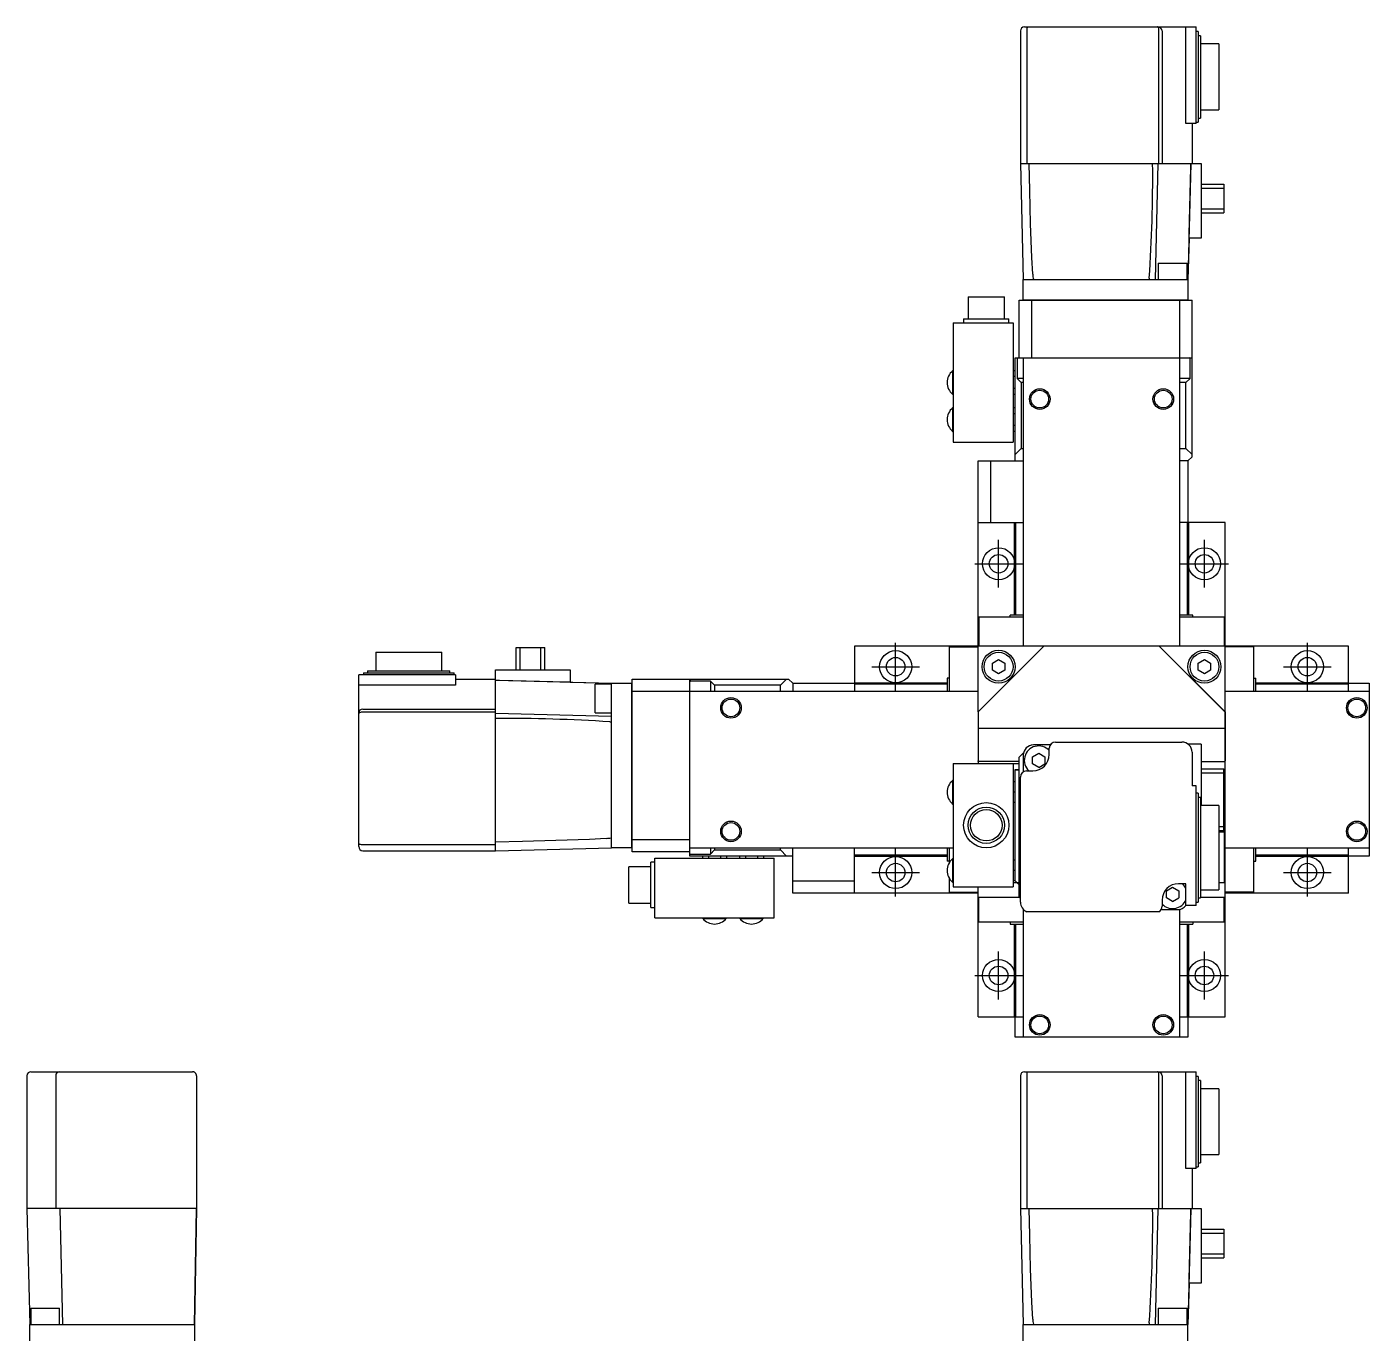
# Model space of a CAD drawing. Extents: x 0 to 1008, y -8 to 839.
# Drawn here: x 173.7 to 499.7, y 521.7 to 839 of the extents above; entities that cross this region are included whole.
import ezdxf

# ---------------------------------------------------------------- set-up
doc = ezdxf.new("R2010")
doc.units = 0
doc.header["$LTSCALE"] = 0.5
doc.linetypes.add('CENTER', pattern=[50.8, 31.75, -6.35, 6.35, -6.35])
doc.layers.add('MSM_CENTER', color=1, linetype='CENTER')
doc.layers.add('MSM_CONTINUOUS', color=7, linetype='CONTINUOUS')

msp = doc.modelspace()

# ---------------------------------------------------------------- linework, layer by layer
at = {"layer": 'MSM_CENTER'}
for p, q in [((409.72, 702.78), (409.72, 714.38)), ((459.72, 702.78), (459.72, 714.38)), ((403.92, 708.58), (415.52, 708.58)), ((453.92, 708.58), (465.52, 708.58)), ((384.72, 677.78), (384.72, 689.38)), ((484.72, 677.78), (484.72, 689.38)), ((378.92, 683.58), (390.52, 683.58)), ((478.92, 683.58), (490.52, 683.58)), ((384.72, 627.78), (384.72, 639.38)), ((484.72, 627.78), (484.72, 639.38)), ((378.92, 633.58), (390.52, 633.58)), ((478.92, 633.58), (490.52, 633.58)), ((409.72, 602.78), (409.72, 614.38)), ((459.72, 602.78), (459.72, 614.38)), ((403.92, 608.58), (415.52, 608.58)), ((453.92, 608.58), (465.52, 608.58))]:
    msp.add_line(p, q, dxfattribs=at)
at = {"layer": 'MSM_CONTINUOUS'}
for p, q in [((415.02, 837.98), (415.02, 805.78)), ((416.02, 838.98), (457.72, 838.98)), ((416.54, 837.98), (416.54, 805.78)), ((416.64, 838.82), (416.68, 838.91)), ((416.68, 838.91), (416.76, 838.98)), ((416.76, 838.98), (416.77, 838.98)), ((448.41, 838.96), (448.32, 838.98)), ((448.49, 838.89), (448.41, 838.96)), ((448.55, 838.79), (448.49, 838.89)), ((448.67, 805.78), (448.67, 837.98)), ((449.42, 837.98), (449.42, 805.78)), ((455.22, 815.48), (455.22, 838.98)), ((457.72, 815.48), (457.72, 838.98)), ((458.22, 837.83), (457.72, 837.83)), ((458.22, 837.83), (458.22, 815.84)), ((458.72, 836.83), (458.22, 836.83)), ((458.72, 836.83), (458.72, 816.84)), ((463.22, 834.83), (458.72, 834.83)), ((463.22, 834.83), (463.22, 818.84)), ((458.72, 818.84), (463.22, 818.84)), ((457.72, 815.48), (455.22, 815.48)), ((456.72, 815.48), (456.72, 805.78)), ((457.72, 815.84), (458.22, 815.84)), ((458.22, 816.84), (458.72, 816.84)), ((415.02, 805.78), (415.72, 777.58)), ((415.02, 805.78), (458.92, 805.78)), ((417.27, 799.23), (417.11, 805.78)), ((448.42, 805.78), (447.72, 777.58)), ((456.42, 805.78), (455.72, 777.58)), ((456.4, 804.78), (456.42, 805.78)), ((458.92, 805.78), (458.92, 787.63)), ((456, 788.63), (456.4, 804.78)), ((417.49, 791.1), (417.27, 799.23)), ((458.92, 800.78), (464.42, 800.78)), ((458.92, 799.78), (464.42, 799.78)), ((464.42, 800.78), (464.42, 793.78)), ((458.92, 794.78), (464.42, 794.78)), ((458.92, 793.78), (464.42, 793.78)), ((417.77, 782.97), (417.49, 791.1)), ((455.97, 787.63), (455.72, 777.58)), ((455.97, 787.63), (456, 788.63)), ((458.92, 787.63), (455.97, 787.63)), ((418, 778.91), (417.77, 782.97)), ((448.49, 781.58), (455.49, 781.58)), ((448.49, 781.58), (448.49, 777.58)), ((455.49, 777.58), (455.49, 781.58)), ((415.72, 777.58), (455.72, 777.58)), ((415.72, 772.68), (415.72, 777.58)), ((418.22, 777.58), (418.16, 777.68)), ((446.24, 777.6), (446.22, 777.58)), ((446.27, 777.7), (446.24, 777.6)), ((446.3, 777.85), (446.27, 777.7)), ((446.31, 777.98), (446.3, 777.85)), ((455.72, 777.58), (455.72, 772.68)), ((402.3, 773.38), (411.15, 773.38)), ((402.3, 773.38), (402.3, 768.08)), ((411.15, 768.08), (411.15, 773.38)), ((415.72, 772.68), (455.72, 772.68)), ((415.72, 772.68), (415.82, 772.58)), ((455.62, 772.58), (455.72, 772.68)), ((414.72, 758.58), (414.72, 772.58)), ((414.72, 772.58), (456.72, 772.58)), ((417.72, 772.58), (417.72, 758.58)), ((453.72, 688.58), (453.72, 772.58)), ((456.72, 758.58), (456.72, 772.58)), ((398.72, 767.08), (398.72, 738.08)), ((398.72, 767.08), (413.22, 767.08)), ((401.22, 768.08), (412.22, 768.08)), ((401.22, 768.08), (401.22, 767.08)), ((412.22, 767.08), (412.22, 768.08)), ((413.22, 767.08), (413.22, 738.08)), ((413.72, 733.58), (413.72, 758.58)), ((413.72, 758.58), (456.72, 758.58)), ((414.22, 758.58), (414.22, 753.58)), ((415.72, 758.58), (415.72, 688.58)), ((456.22, 758.48), (456.08, 758.58)), ((456.22, 753.58), (456.22, 758.48)), ((456.72, 758.48), (456.22, 758.48)), ((456.62, 758.58), (456.72, 758.48)), ((456.72, 734.58), (456.72, 758.48)), ((398.72, 755.43), (398.56, 755.43)), ((398.56, 755.43), (398.56, 749.73)), ((413.72, 755.47), (413.22, 755.47)), ((413.72, 754.02), (413.22, 754.02)), ((414.22, 753.58), (415.22, 752.58)), ((415.72, 753.58), (414.22, 753.58)), ((456.22, 753.58), (453.72, 753.58)), ((455.22, 752.58), (456.22, 753.58)), ((413.72, 751.14), (413.22, 751.14)), ((415.22, 752.58), (415.22, 736.58)), ((415.72, 752.58), (415.22, 752.58)), ((455.22, 752.58), (453.72, 752.58)), ((455.22, 736.58), (455.22, 752.58)), ((398.56, 749.73), (398.72, 749.73)), ((413.72, 749.69), (413.22, 749.69)), ((398.72, 746.43), (398.56, 746.43)), ((398.56, 746.43), (398.56, 740.73)), ((413.72, 746.47), (413.22, 746.47)), ((413.72, 745.02), (413.22, 745.02)), ((398.56, 740.73), (398.72, 740.73)), ((413.72, 742.14), (413.22, 742.14)), ((413.72, 740.69), (413.22, 740.69)), ((398.72, 738.08), (413.22, 738.08)), ((404.72, 718.68), (404.72, 733.58)), ((404.72, 733.58), (415.72, 733.58)), ((407.72, 733.58), (407.72, 718.58)), ((413.72, 735.08), (415.22, 736.58)), ((415.22, 736.58), (415.72, 736.58)), ((453.72, 736.58), (455.22, 736.58)), ((455.72, 733.58), (453.72, 733.58)), ((455.22, 736.58), (456.72, 735.08)), ((455.72, 733.58), (456.72, 734.58)), ((455.72, 733.58), (455.72, 718.68)), ((404.72, 718.68), (404.82, 718.58)), ((404.72, 718.58), (415.72, 718.58)), ((404.72, 672.58), (404.72, 718.58)), ((413.62, 696.08), (413.62, 718.58)), ((413.92, 696.08), (413.92, 718.58)), ((464.72, 718.58), (453.72, 718.58)), ((455.52, 718.58), (455.52, 696.08)), ((455.62, 718.58), (455.72, 718.68)), ((455.82, 718.58), (455.82, 696.08)), ((464.72, 598.58), (464.72, 718.58)), ((404.92, 695.58), (404.92, 688.58)), ((415.72, 695.58), (404.92, 695.58)), ((412.52, 695.58), (412.52, 696.08)), ((415.72, 696.08), (412.52, 696.08)), ((456.92, 696.08), (453.72, 696.08)), ((464.52, 695.58), (453.72, 695.58)), ((456.92, 695.58), (456.92, 696.08)), ((464.52, 695.58), (464.52, 688.58)), ((292.52, 688.28), (299.52, 688.28)), ((292.52, 682.78), (292.52, 688.28)), ((293.52, 682.78), (293.52, 688.28)), ((298.52, 682.78), (298.52, 688.28)), ((299.52, 682.78), (299.52, 688.28)), ((494.72, 688.58), (374.72, 688.58)), ((374.72, 688.58), (374.72, 677.58)), ((397.72, 688.38), (404.72, 688.38)), ((397.72, 688.38), (397.72, 677.58)), ((404.72, 672.58), (420.72, 688.58)), ((448.72, 688.58), (464.72, 672.58)), ((448.82, 688.48), (448.72, 688.58)), ((448.82, 688.48), (464.62, 672.68)), ((471.72, 688.38), (464.72, 688.38)), ((471.72, 677.58), (471.72, 688.38)), ((494.72, 677.58), (494.72, 688.58)), ((258.47, 687.08), (274.46, 687.08)), ((258.47, 687.08), (258.47, 682.58)), ((274.46, 682.58), (274.46, 687.08)), ((408.22, 684.45), (409.72, 685.31)), ((409.72, 685.31), (411.22, 684.45)), ((458.22, 684.45), (459.72, 685.31)), ((459.72, 685.31), (461.22, 684.45)), ((254.32, 639.88), (254.32, 681.58)), ((277.82, 681.58), (254.32, 681.58)), ((255.47, 682.08), (277.46, 682.08)), ((255.47, 682.08), (255.47, 681.58)), ((256.47, 682.58), (276.46, 682.58)), ((256.47, 682.58), (256.47, 682.08)), ((276.46, 682.08), (276.46, 682.58)), ((277.46, 681.58), (277.46, 682.08)), ((277.82, 681.58), (277.82, 679.08)), ((287.52, 638.88), (287.52, 682.78)), ((287.52, 682.78), (305.67, 682.78)), ((305.67, 682.78), (305.67, 679.83)), ((408.22, 682.71), (408.22, 684.45)), ((409.72, 681.85), (408.22, 682.71)), ((411.22, 682.71), (409.72, 681.85)), ((411.22, 684.45), (411.22, 682.71)), ((458.22, 682.71), (458.22, 684.45)), ((459.72, 681.85), (458.22, 682.71)), ((461.22, 682.71), (459.72, 681.85)), ((461.22, 684.45), (461.22, 682.71)), ((277.82, 679.08), (254.32, 679.08)), ((277.82, 680.58), (287.52, 680.58)), ((287.52, 680.28), (315.72, 679.58)), ((288.52, 680.26), (287.52, 680.28)), ((304.67, 679.86), (288.52, 680.26)), ((305.67, 679.83), (304.67, 679.86)), ((305.67, 679.83), (315.72, 679.58)), ((311.72, 672.34), (311.72, 679.34)), ((315.72, 679.34), (311.72, 679.34)), ((315.72, 639.58), (315.72, 679.58)), ((315.72, 679.58), (320.62, 679.58)), ((320.62, 639.58), (320.62, 679.58)), ((320.72, 679.48), (320.62, 679.58)), ((320.72, 638.58), (320.72, 680.58)), ((320.72, 680.58), (334.72, 680.58)), ((334.72, 637.58), (334.72, 680.58)), ((334.72, 680.48), (334.82, 680.58)), ((334.82, 680.08), (334.72, 679.94)), ((334.82, 680.58), (334.82, 680.08)), ((334.82, 680.58), (358.72, 680.58)), ((339.72, 680.08), (334.82, 680.08)), ((339.72, 680.08), (339.72, 677.58)), ((340.72, 679.08), (339.72, 680.08)), ((356.72, 679.08), (340.72, 679.08)), ((340.72, 679.08), (340.72, 677.58)), ((356.72, 679.08), (358.22, 680.58)), ((356.72, 677.58), (356.72, 679.08)), ((359.72, 679.58), (358.72, 680.58)), ((359.72, 679.58), (359.72, 677.58)), ((359.72, 679.58), (374.62, 679.58)), ((374.72, 679.48), (374.62, 679.58)), ((374.72, 679.68), (397.22, 679.68)), ((374.72, 679.38), (397.22, 679.38)), ((397.72, 680.78), (397.22, 680.78)), ((397.22, 680.78), (397.22, 677.58)), ((471.72, 680.78), (472.22, 680.78)), ((472.22, 677.58), (472.22, 680.78)), ((472.22, 679.68), (494.72, 679.68)), ((472.22, 679.38), (494.72, 679.38)), ((494.72, 679.58), (499.72, 679.58)), ((499.72, 679.58), (499.72, 637.58)), ((404.72, 677.58), (320.72, 677.58)), ((499.72, 677.58), (464.72, 677.58)), ((254.34, 672.27), (254.32, 672.18)), ((254.41, 672.35), (254.34, 672.27)), ((254.51, 672.41), (254.41, 672.35)), ((255.32, 673.28), (287.52, 673.28)), ((287.52, 672.53), (255.32, 672.53)), ((287.52, 672.28), (315.72, 671.58)), ((311.72, 672.34), (315.72, 672.34)), ((404.72, 672.78), (404.82, 672.78)), ((404.72, 672.58), (404.72, 660.68)), ((404.82, 672.78), (404.82, 672.68)), ((464.62, 672.68), (464.72, 672.58)), ((464.72, 672.68), (464.62, 672.68)), ((464.72, 672.58), (464.72, 660.68)), ((315.32, 670.17), (315.46, 670.16)), ((315.46, 670.16), (315.61, 670.13)), ((315.61, 670.13), (315.7, 670.1)), ((315.7, 670.1), (315.72, 670.08)), ((464.72, 668.58), (404.72, 668.58)), ((423.52, 665.28), (454.22, 665.28)), ((415.79, 662.65), (414.72, 661.58)), ((415.72, 662.08), (415.72, 658.05)), ((417.66, 664.52), (417.72, 664.58)), ((417.96, 661.71), (419.46, 662.58)), ((422.25, 664.58), (418.22, 664.58)), ((419.46, 662.58), (420.96, 661.71)), ((422.02, 662.28), (422.02, 663.78)), ((458.92, 664.78), (455.72, 664.78)), ((456.72, 662.78), (456.72, 654.68)), ((458.92, 664.78), (458.92, 649.84)), ((398.72, 660.08), (398.72, 630.08)), ((398.72, 660.08), (414.72, 660.08)), ((404.72, 660.68), (404.82, 660.58)), ((404.72, 660.58), (404.72, 660.68)), ((414.72, 660.58), (404.72, 660.58)), ((404.72, 660.58), (404.72, 660.08)), ((413.22, 660.08), (413.22, 630.08)), ((413.72, 631.58), (413.72, 658.58)), ((413.72, 658.58), (414.72, 658.58)), ((414.72, 627.58), (414.72, 661.58)), ((417.96, 659.98), (417.96, 661.71)), ((419.46, 659.11), (417.96, 659.98)), ((419.46, 659.11), (420.96, 659.98)), ((420.96, 661.71), (420.96, 659.98)), ((458.92, 660.58), (464.62, 660.58)), ((458.92, 658.78), (464.42, 658.78)), ((464.42, 643.78), (464.42, 658.78)), ((464.62, 660.58), (464.72, 660.68)), ((464.72, 660.68), (464.62, 660.58)), ((464.72, 660.58), (464.62, 660.58)), ((398.72, 655.93), (398.56, 655.93)), ((398.56, 655.93), (398.56, 650.23)), ((413.72, 655.58), (413.22, 655.58)), ((414.72, 658.48), (413.72, 658.48)), ((415.02, 626.38), (415.02, 656.78)), ((416.52, 658.28), (418.02, 658.28)), ((458.92, 657.78), (464.42, 657.78)), ((413.72, 653.08), (413.22, 653.08)), ((457.72, 654.68), (456.72, 654.68)), ((457.72, 625.58), (457.72, 654.68)), ((458.22, 652.84), (457.72, 652.84)), ((458.22, 652.84), (458.22, 626.41)), ((398.56, 650.23), (398.72, 650.23)), ((413.72, 650.58), (413.22, 650.58)), ((458.72, 651.84), (458.22, 651.84)), ((458.72, 651.84), (458.72, 627.41)), ((463.22, 649.84), (458.72, 649.84)), ((463.22, 649.84), (463.22, 629.41)), ((464.42, 650.58), (464.72, 650.58)), ((464.62, 650.08), (464.62, 650.58)), ((464.72, 650.08), (464.62, 650.08)), ((415.02, 645.08), (414.72, 645.08)), ((463.22, 644.78), (464.42, 644.78)), ((463.22, 643.78), (464.42, 643.78)), ((464.72, 643.58), (463.22, 643.58)), ((463.22, 643.48), (464.52, 643.48)), ((464.52, 643.48), (464.52, 631.08)), ((254.32, 640.62), (254.32, 640.63)), ((254.39, 640.54), (254.32, 640.62)), ((254.48, 640.5), (254.39, 640.54)), ((255.32, 640.4), (287.52, 640.4)), ((294.07, 641.13), (287.52, 640.97)), ((287.52, 638.88), (315.72, 639.58)), ((302.2, 641.35), (294.07, 641.13)), ((310.33, 641.63), (302.2, 641.35)), ((314.4, 641.86), (310.33, 641.63)), ((315.72, 642.08), (315.63, 642.02)), ((320.62, 639.58), (315.72, 639.58)), ((320.62, 639.58), (320.72, 639.68)), ((320.72, 641.58), (334.72, 641.58)), ((334.72, 639.58), (398.72, 639.58)), ((339.72, 639.58), (339.72, 638.08)), ((339.72, 638.08), (340.72, 639.08)), ((340.72, 639.58), (340.72, 639.08)), ((340.72, 639.08), (356.72, 639.08)), ((356.72, 639.08), (356.72, 639.58)), ((358.22, 637.58), (356.72, 639.08)), ((359.72, 628.58), (359.72, 639.58)), ((374.72, 628.58), (374.72, 639.58)), ((397.22, 639.58), (397.22, 636.38)), ((397.72, 639.58), (397.72, 635.94)), ((464.72, 639.58), (499.72, 639.58)), ((471.72, 628.78), (471.72, 639.58)), ((472.22, 636.38), (472.22, 639.58)), ((494.72, 628.58), (494.72, 639.58)), ((255.32, 638.88), (287.52, 638.88)), ((334.72, 638.58), (320.72, 638.58)), ((326.22, 636.08), (325.22, 636.08)), ((325.22, 625.08), (325.22, 636.08)), ((326.22, 637.08), (355.22, 637.08)), ((326.22, 622.58), (326.22, 637.08)), ((334.72, 638.08), (339.72, 638.08)), ((359.72, 637.58), (334.72, 637.58)), ((337.83, 637.58), (337.83, 637.08)), ((339.28, 637.58), (339.28, 637.08)), ((342.16, 637.58), (342.16, 637.08)), ((343.61, 637.58), (343.61, 637.08)), ((346.83, 637.58), (346.83, 637.08)), ((348.28, 637.58), (348.28, 637.08)), ((351.16, 637.58), (351.16, 637.08)), ((352.61, 637.58), (352.61, 637.08)), ((355.22, 622.58), (355.22, 637.08)), ((397.22, 637.78), (374.72, 637.78)), ((397.22, 637.48), (374.72, 637.48)), ((397.72, 636.38), (397.22, 636.38)), ((398.72, 636.93), (398.56, 636.93)), ((398.56, 636.93), (398.56, 631.23)), ((413.72, 636.58), (413.22, 636.58)), ((414.72, 637.08), (415.02, 637.08)), ((471.72, 636.38), (472.22, 636.38)), ((494.72, 637.78), (472.22, 637.78)), ((494.72, 637.48), (472.22, 637.48)), ((499.72, 637.58), (494.72, 637.58)), ((325.22, 635.01), (319.92, 635.01)), ((319.92, 626.16), (319.92, 635.01)), ((413.72, 634.08), (413.22, 634.08)), ((359.72, 631.58), (374.72, 631.58)), ((397.72, 632.22), (397.72, 628.78)), ((398.56, 631.23), (398.72, 631.23)), ((398.72, 630.08), (413.22, 630.08)), ((404.72, 598.58), (404.72, 630.08)), ((413.72, 631.58), (413.22, 631.58)), ((414.72, 631.08), (413.22, 631.08)), ((413.72, 631.58), (414.72, 630.58)), ((450.49, 629.18), (451.99, 630.05)), ((451.99, 630.05), (453.49, 629.18)), ((455.22, 630.88), (453.42, 630.88)), ((455.22, 625.58), (455.22, 630.88)), ((458.72, 629.41), (463.22, 629.41)), ((464.52, 631.08), (463.22, 631.08)), ((319.92, 626.16), (325.22, 626.16)), ((374.62, 628.58), (359.72, 628.58)), ((374.62, 628.58), (374.72, 628.68)), ((404.72, 628.58), (374.72, 628.58)), ((397.72, 628.78), (404.72, 628.78)), ((404.72, 627.58), (414.72, 627.58)), ((404.92, 621.58), (404.92, 627.58)), ((415.02, 627.28), (414.72, 627.58)), ((449.42, 626.88), (449.42, 625.38)), ((450.49, 627.45), (450.49, 629.18)), ((451.99, 626.59), (450.49, 627.45)), ((451.99, 626.59), (453.49, 627.45)), ((453.49, 629.18), (453.49, 627.45)), ((457.72, 626.41), (458.22, 626.41)), ((458.22, 627.41), (458.72, 627.41)), ((458.72, 627.58), (464.72, 627.58)), ((464.52, 621.58), (464.52, 627.58)), ((471.72, 628.78), (464.72, 628.78)), ((494.72, 628.58), (464.72, 628.58)), ((325.22, 625.08), (326.22, 625.08)), ((415.72, 624.65), (415.72, 593.58)), ((448.67, 624.08), (416.54, 624.08)), ((449.19, 624.58), (453.22, 624.58)), ((453.72, 624.58), (453.79, 624.65)), ((453.72, 593.58), (453.72, 624.58)), ((457.72, 625.58), (455.22, 625.58)), ((326.22, 622.58), (355.22, 622.58)), ((337.87, 622.58), (337.87, 622.42)), ((337.87, 622.42), (343.57, 622.42)), ((343.57, 622.42), (343.57, 622.58)), ((346.87, 622.58), (346.87, 622.42)), ((346.87, 622.42), (352.57, 622.42)), ((352.57, 622.42), (352.57, 622.58)), ((404.92, 621.58), (415.72, 621.58)), ((412.52, 621.58), (412.52, 621.08)), ((412.52, 621.08), (415.72, 621.08)), ((413.62, 598.58), (413.62, 621.08)), ((413.92, 598.58), (413.92, 621.08)), ((453.72, 621.58), (464.52, 621.58)), ((453.72, 621.08), (456.92, 621.08)), ((455.52, 621.08), (455.52, 598.58)), ((455.82, 621.08), (455.82, 598.58)), ((456.92, 621.58), (456.92, 621.08)), ((404.72, 598.58), (415.72, 598.58)), ((413.72, 593.58), (413.72, 598.58)), ((453.72, 598.58), (464.72, 598.58)), ((455.72, 598.58), (455.72, 593.58)), ((455.72, 593.58), (413.72, 593.58)), ((173.7, 584.21), (173.7, 552.01)), ((174.7, 585.21), (213.9, 585.21)), ((180.7, 584.21), (180.7, 552.01)), ((213.91, 585.21), (213.9, 585.21)), ((213.94, 585.21), (213.91, 585.21)), ((213.97, 585.21), (213.94, 585.21)), ((214, 585.21), (213.97, 585.21)), ((214.03, 585.21), (214, 585.21)), ((214.06, 585.2), (214.03, 585.21)), ((214.09, 585.2), (214.06, 585.2)), ((214.11, 585.19), (214.09, 585.2)), ((214.14, 585.18), (214.11, 585.19)), ((214.18, 585.17), (214.14, 585.18)), ((214.22, 585.16), (214.18, 585.17)), ((214.26, 585.15), (214.22, 585.16)), ((214.3, 585.13), (214.26, 585.15)), ((214.34, 585.11), (214.3, 585.13)), ((214.38, 585.09), (214.34, 585.11)), ((214.41, 585.07), (214.38, 585.09)), ((214.45, 585.05), (214.41, 585.07)), ((214.47, 585.03), (214.45, 585.05)), ((214.5, 585.01), (214.47, 585.03)), ((214.53, 584.99), (214.5, 585.01)), ((214.55, 584.97), (214.53, 584.99)), ((214.58, 584.95), (214.55, 584.97)), ((214.6, 584.93), (214.58, 584.95)), ((214.62, 584.9), (214.6, 584.93)), ((214.65, 584.88), (214.62, 584.9)), ((214.67, 584.85), (214.65, 584.88)), ((214.69, 584.83), (214.67, 584.85)), ((214.71, 584.8), (214.69, 584.83)), ((214.73, 584.78), (214.71, 584.8)), ((214.75, 584.75), (214.73, 584.78)), ((214.76, 584.72), (214.75, 584.75)), ((214.78, 584.69), (214.76, 584.72)), ((214.79, 584.66), (214.78, 584.69)), ((214.81, 584.63), (214.79, 584.66)), ((214.82, 584.6), (214.81, 584.63)), ((214.83, 584.57), (214.82, 584.6)), ((214.85, 584.54), (214.83, 584.57)), ((214.86, 584.5), (214.85, 584.54)), ((214.87, 584.45), (214.86, 584.5)), ((214.88, 584.4), (214.87, 584.45)), ((214.89, 584.36), (214.88, 584.4)), ((214.9, 584.31), (214.89, 584.36)), ((214.9, 584.26), (214.9, 584.31)), ((214.9, 584.21), (214.9, 584.26)), ((214.9, 584.21), (214.9, 552.01)), ((415.02, 584.21), (415.02, 552.01)), ((416.02, 585.21), (457.72, 585.21)), ((416.54, 584.21), (416.54, 552.01)), ((416.64, 585.05), (416.68, 585.15)), ((416.68, 585.15), (416.76, 585.21)), ((416.76, 585.21), (416.77, 585.21)), ((448.41, 585.19), (448.32, 585.21)), ((448.49, 585.12), (448.41, 585.19)), ((448.55, 585.02), (448.49, 585.12)), ((448.67, 552.01), (448.67, 584.21)), ((449.42, 584.21), (449.42, 552.01)), ((455.22, 561.71), (455.22, 585.21)), ((457.72, 561.71), (457.72, 585.21)), ((458.22, 584.07), (457.72, 584.07)), ((458.22, 584.07), (458.22, 562.08)), ((458.72, 583.07), (458.22, 583.07)), ((458.72, 583.07), (458.72, 563.08)), ((463.22, 581.07), (458.72, 581.07)), ((463.22, 581.07), (463.22, 565.08)), ((458.72, 565.08), (463.22, 565.08)), ((457.72, 561.71), (455.22, 561.71)), ((456.72, 561.71), (456.72, 552.01)), ((457.72, 562.08), (458.22, 562.08)), ((458.22, 563.08), (458.72, 563.08)), ((173.7, 552.01), (174.4, 523.81)), ((214.9, 552.01), (173.7, 552.01)), ((181.7, 552.01), (182.4, 523.81)), ((214.4, 523.81), (214.9, 552.01)), ((214.9, 552.01), (214.4, 523.86)), ((415.02, 552.01), (415.72, 523.81)), ((415.02, 552.01), (458.92, 552.01)), ((417.27, 545.47), (417.11, 552.01)), ((448.42, 552.01), (447.72, 523.81)), ((456.42, 552.01), (455.72, 523.81)), ((456, 534.86), (456.4, 551.01)), ((456.4, 551.01), (456.42, 552.01)), ((458.92, 552.01), (458.92, 533.86)), ((417.49, 537.33), (417.27, 545.47)), ((458.92, 547.01), (464.42, 547.01)), ((458.92, 546.01), (464.42, 546.01)), ((464.42, 547.01), (464.42, 540.01)), ((458.92, 541.01), (464.42, 541.01)), ((458.92, 540.01), (464.42, 540.01)), ((417.77, 529.2), (417.49, 537.33)), ((455.97, 533.86), (456, 534.86)), ((455.97, 533.86), (455.72, 523.81)), ((458.92, 533.86), (455.97, 533.86)), ((418, 525.14), (417.77, 529.2)), ((174.64, 527.81), (174.64, 523.81)), ((174.64, 527.81), (181.64, 527.81)), ((181.64, 523.81), (181.64, 527.81)), ((448.49, 527.81), (455.49, 527.81)), ((448.49, 527.81), (448.49, 523.81)), ((455.49, 523.81), (455.49, 527.81)), ((174.4, 518.91), (174.4, 523.81)), ((174.4, 523.81), (214.4, 523.81)), ((214.4, 523.86), (214.4, 523.81)), ((214.4, 523.81), (214.4, 518.91)), ((415.72, 523.81), (455.72, 523.81)), ((415.72, 518.91), (415.72, 523.81)), ((418.22, 523.81), (418.16, 523.91)), ((446.24, 523.83), (446.22, 523.81)), ((446.27, 523.93), (446.24, 523.83)), ((446.3, 524.08), (446.27, 523.93)), ((446.31, 524.21), (446.3, 524.08)), ((455.72, 518.91), (455.72, 523.81))]:
    msp.add_line(p, q, dxfattribs=at)
for centre, radius in [((419.72, 748.58), 2.5), ((419.72, 748.58), 2.15), ((449.72, 748.58), 2.5), ((449.72, 748.58), 2.15), ((409.72, 708.58), 3.9), ((409.72, 708.58), 2.25), ((459.72, 708.58), 3.9), ((459.72, 708.58), 2.25), ((384.72, 683.58), 3.9), ((384.72, 683.58), 2.25), ((409.72, 683.58), 4), ((409.72, 683.58), 3.5), ((459.72, 683.58), 4), ((459.72, 683.58), 3.5), ((484.72, 683.58), 3.9), ((484.72, 683.58), 2.25), ((344.72, 673.58), 2.5), ((344.72, 673.58), 2.15), ((496.72, 673.58), 2.5), ((496.72, 673.58), 2.15), ((406.72, 645.08), 5.5), ((406.72, 645.08), 4.42), ((406.72, 645.08), 3.83), ((344.72, 643.58), 2.5), ((344.72, 643.58), 2.15), ((496.72, 643.58), 2.5), ((496.72, 643.58), 2.15), ((384.72, 633.58), 3.9), ((384.72, 633.58), 2.25), ((484.72, 633.58), 3.9), ((484.72, 633.58), 2.25), ((409.72, 608.58), 3.9), ((409.72, 608.58), 2.25), ((459.72, 608.58), 3.9), ((459.72, 608.58), 2.25), ((419.72, 596.58), 2.5), ((419.72, 596.58), 2.15), ((449.72, 596.58), 2.5), ((449.72, 596.58), 2.15)]:
    msp.add_circle(centre, radius, dxfattribs=at)
for centre, radius, start, end in [((416.02, 837.98), 1, 90, 180), ((419.62, 838.05), 3.08, 165.507, 181.2327), ((448.42, 837.98), 1, 0, 90), ((446.32, 838.05), 2.35, 358.4127, 18.4587), ((74.84, 802.9), 372.31, 356.1613, 0.4426), ((426.09, 779.33), 8.09, 183.0084, 191.8095), ((400.92, 752.58), 3.7, 129.6218, 230.3782), ((400.92, 743.58), 3.7, 129.6218, 230.3782), ((255.32, 672.28), 1, 90, 180), ((255.26, 670.18), 2.35, 88.4127, 108.4587), ((290.4, 298.7), 372.31, 86.1613, 90.4426), ((423.52, 663.78), 1.5, 90, 180), ((454.22, 662.78), 2.5, 0, 90), ((418.22, 662.08), 2.5, 90, 180), ((419.46, 660.84), 3.5, 42.9107, 227.0893), ((418.02, 662.28), 4, 270, 0), ((400.92, 653.08), 3.7, 129.6218, 230.3782), ((416.52, 656.78), 1.5, 90, 180), ((255.32, 639.88), 1, 180, 270), ((255.26, 643.48), 3.08, 255.507, 271.2327), ((313.97, 649.95), 8.09, 273.0084, 281.8095), ((400.92, 634.08), 3.7, 129.6218, 230.3782), ((453.42, 626.88), 4, 90, 180), ((451.99, 628.32), 3.5, 22.3728, 47.0893), ((417.52, 626.38), 2.5, 180, 246.9261), ((451.99, 628.32), 3.5, 222.9107, 337.6272), ((447.92, 625.38), 1.5, 299.9264, 0), ((453.22, 627.08), 2.5, 270, 323.1301), ((340.72, 624.78), 3.7, 219.6218, 320.3782), ((349.72, 624.78), 3.7, 219.6218, 320.3782), ((174.7, 584.21), 1, 90, 180), ((181.7, 584.21), 1, 90, 180), ((416.02, 584.21), 1, 90, 180), ((419.62, 584.28), 3.08, 165.507, 181.2327), ((448.42, 584.21), 1, 0, 90), ((446.32, 584.28), 2.35, 358.4116, 18.4615), ((74.84, 549.14), 372.31, 356.1613, 0.4426), ((426.09, 525.57), 8.09, 183.0084, 191.8095)]:
    msp.add_arc(centre, radius, start, end, dxfattribs=at)

doc.saveas('drawing.dxf')
